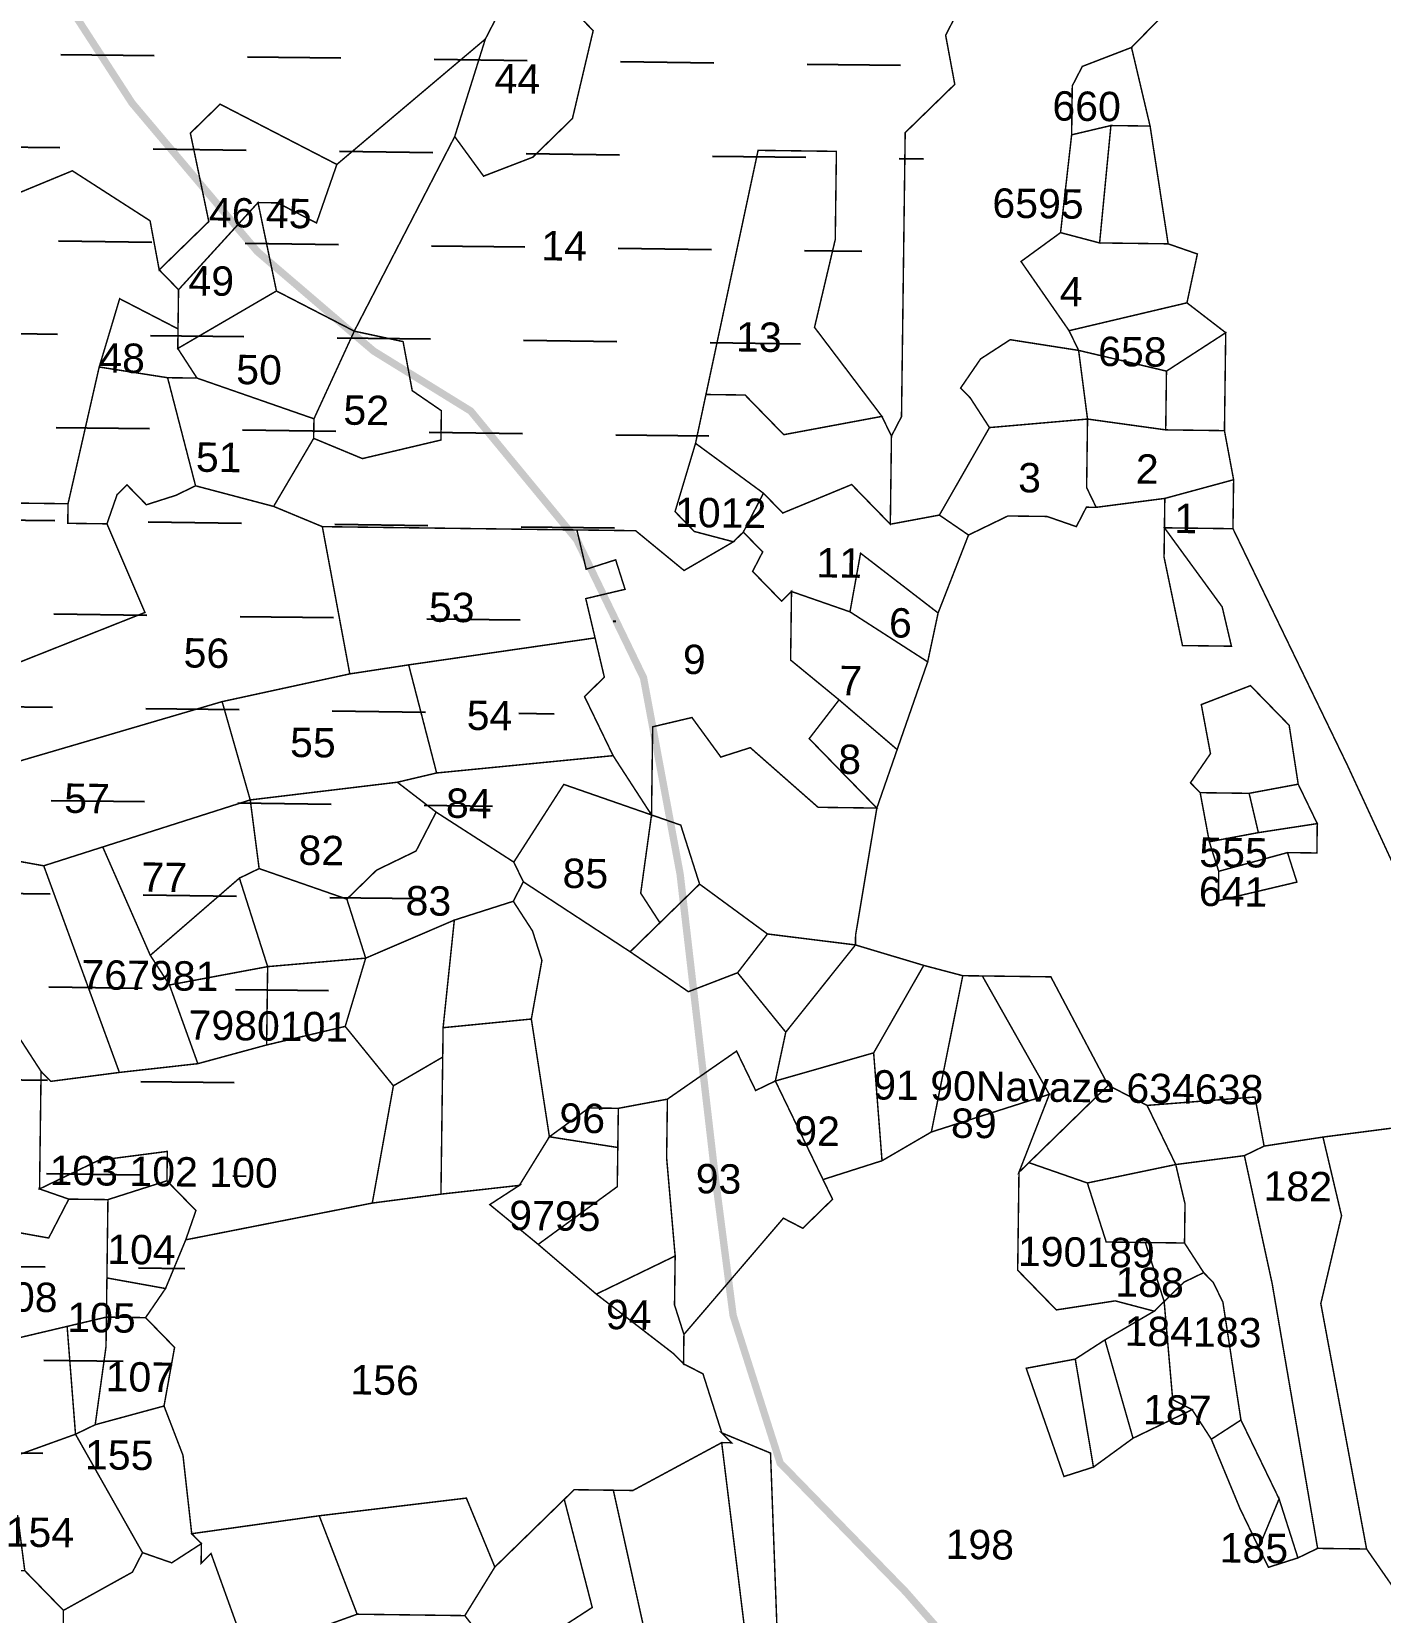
# Model space of a CAD drawing. Header units: metres. Extents: x 259278 to 277237, y 2171369 to 2185379.
# Drawn here: x 275696 to 276242, y 2171989 to 2172629 of the extents above; entities that cross this region are included whole.
import ezdxf

# ---------------------------------------------------------------- set-up
doc = ezdxf.new("R2010")
doc.units = ezdxf.units.M
doc.header["$MEASUREMENT"] = 0
for name, color, linetype in [('HAZARDS LINE', 1, 'Continuous'), ('RIVER @ 1', 4, 'Continuous'), ('SURVEY NO.', 7, 'Continuous'), ('SURVEY PLOT BOUNDARY', 35, 'Continuous')]:
    doc.layers.add(name, color=color, linetype=linetype)
doc.styles.add('PDF Arial', font='arial.ttf')

msp = doc.modelspace()

# ---------------------------------------------------------------- hatches: boundary and pattern name
at = {"layer": 'RIVER @ 1'}
h = msp.add_hatch(dxfattribs=at)
h.set_pattern_fill('DASH', color=256, scale=11.894434, angle=-0.74564)
h.set_pattern_definition([(359.25436, (257896.262, 2170850.366), (38.253085, 37.270174), [37.76483, -37.76483])])
edge = h.paths.add_edge_path()
edge.add_line((277165.72, 2174242.72), (277165.78, 2174247.49))
edge.add_line((277165.78, 2174247.49), (277094.27, 2174236.52))
edge.add_line((277094.27, 2174236.52), (276998.98, 2174225.86))
edge.add_line((276998.98, 2174225.86), (276955.42, 2174230.4))
edge.add_line((276955.42, 2174230.4), (276872.28, 2174239.41))
edge.add_line((276872.28, 2174239.41), (276702.23, 2174273.35))
edge.add_line((276702.23, 2174273.35), (276619.24, 2174294.25))
edge.add_line((276619.24, 2174294.25), (276559.88, 2174302.96))
edge.add_line((276559.88, 2174302.96), (276468.81, 2174312.07))
edge.add_line((276468.81, 2174312.07), (276397.45, 2174313))
edge.add_line((276397.45, 2174313), (276314.05, 2174302.19))
edge.add_line((276314.05, 2174302.19), (276274.31, 2174294.78))
edge.add_line((276274.31, 2174294.78), (276234.46, 2174279.43))
edge.add_line((276234.46, 2174279.43), (276202.38, 2174252.09))
edge.add_line((276202.38, 2174252.09), (276174.17, 2174216.77))
edge.add_line((276174.17, 2174216.77), (276141.99, 2174181.5))
edge.add_line((276141.99, 2174181.5), (276130, 2174173.73))
edge.add_line((276130, 2174173.73), (276125.98, 2174169.81))
edge.add_line((276125.98, 2174169.81), (276109.97, 2174158.12))
edge.add_line((276109.97, 2174158.12), (276038.25, 2174131.3))
edge.add_line((276038.25, 2174131.3), (275879.07, 2174085.79))
edge.add_line((275879.07, 2174085.79), (275719.78, 2174032.34))
edge.add_line((275719.78, 2174032.34), (275663.97, 2174009.28))
edge.add_line((275663.97, 2174009.28), (275624.12, 2173993.93))
edge.add_line((275624.12, 2173993.93), (275560.08, 2173947.18))
edge.add_line((275560.08, 2173947.18), (275544.06, 2173935.49))
edge.add_line((275544.06, 2173935.49), (275495.98, 2173896.46))
edge.add_line((275495.98, 2173896.46), (275459.94, 2173869.17))
edge.add_line((275459.94, 2173869.17), (275439.86, 2173849.61))
edge.add_line((275439.86, 2173849.61), (275419.99, 2173845.9))
edge.add_line((275419.99, 2173845.9), (275408.09, 2173846.06))
edge.add_line((275408.09, 2173846.06), (275396.36, 2173858.1))
edge.add_line((275396.36, 2173858.1), (275388.74, 2173882))
edge.add_line((275388.74, 2173882), (275377.46, 2173929.73))
edge.add_line((275377.46, 2173929.73), (275378.14, 2173981.27))
edge.add_line((275378.14, 2173981.27), (275387.35, 2174080.29))
edge.add_line((275387.35, 2174080.29), (275392.09, 2174139.71))
edge.add_line((275392.09, 2174139.71), (275393.02, 2174211.08))
edge.add_line((275393.02, 2174211.08), (275390.19, 2174298.35))
edge.add_line((275390.19, 2174298.35), (275391.02, 2174361.79))
edge.add_line((275391.02, 2174361.79), (275403.68, 2174421.11))
edge.add_line((275403.68, 2174421.11), (275424.18, 2174472.39))
edge.add_line((275424.18, 2174472.39), (275452.26, 2174520.84))
edge.add_line((275452.26, 2174520.84), (275460.68, 2174535.36))
edge.add_line((275460.68, 2174535.36), (275476.79, 2174554.98))
edge.add_line((275476.79, 2174554.98), (275480.86, 2174562.86))
edge.add_line((275480.86, 2174562.86), (275488.94, 2174574.65))
edge.add_line((275488.94, 2174574.65), (275505.27, 2174610.13))
edge.add_line((275505.27, 2174610.13), (275513.71, 2174649.67))
edge.add_line((275513.71, 2174649.67), (275514.64, 2174721.04))
edge.add_line((275514.64, 2174721.04), (275492.4, 2174840.29))
edge.add_line((275492.4, 2174840.29), (275446.69, 2174983.65))
edge.add_line((275446.69, 2174983.65), (275407.87, 2175047.6))
edge.add_line((275407.87, 2175047.6), (275357.27, 2175119.64))
edge.add_line((275357.27, 2175119.64), (275278.96, 2175196))
edge.add_line((275278.96, 2175196), (275208.59, 2175272.26))
edge.add_line((275208.59, 2175272.26), (275173.43, 2175312.37))
edge.add_line((275173.43, 2175312.37), (275177.34, 2175308.35))
edge.add_line((275177.34, 2175308.35), (275103.1, 2175392.6))
edge.add_line((275103.1, 2175392.6), (274981.97, 2175529))
edge.add_line((274981.97, 2175529), (274892.44, 2175657.06))
edge.add_line((274892.44, 2175657.06), (274853.73, 2175728.94))
edge.add_line((274853.73, 2175728.94), (274811.36, 2175824.66))
edge.add_line((274811.36, 2175824.66), (274773.17, 2175936.2))
edge.add_line((274773.17, 2175936.2), (274761.74, 2175972.03))
edge.add_line((274761.74, 2175972.03), (274754.82, 2175997.51))
edge.add_line((274754.82, 2175997.51), (274750.16, 2175995.98))
edge.add_line((274750.16, 2175995.98), (274698.11, 2175957))
edge.add_line((274698.11, 2175957), (274721.01, 2175889.29))
edge.add_line((274721.01, 2175889.29), (274744.13, 2175837.44))
edge.add_line((274744.13, 2175837.44), (274798.13, 2175721.73))
edge.add_line((274798.13, 2175721.73), (274805.85, 2175705.77))
edge.add_line((274805.85, 2175705.77), (274817.49, 2175685.79))
edge.add_line((274817.49, 2175685.79), (274863.87, 2175593.98))
edge.add_line((274863.87, 2175593.98), (274863.82, 2175590.02))
edge.add_line((274863.82, 2175590.02), (274871.59, 2175578.02))
edge.add_line((274871.59, 2175578.02), (274914.42, 2175517.98))
edge.add_line((274914.42, 2175517.98), (274996.18, 2175401.92))
edge.add_line((274996.18, 2175401.92), (275097.75, 2175285.6))
edge.add_line((275097.75, 2175285.6), (275183.82, 2175197.24))
edge.add_line((275183.82, 2175197.24), (275219.04, 2175161.09))
edge.add_line((275219.04, 2175161.09), (275281.69, 2175100.79))
edge.add_line((275281.69, 2175100.79), (275289.52, 2175092.76))
edge.add_line((275289.52, 2175092.76), (275324.57, 2175044.72))
edge.add_line((275324.57, 2175044.72), (275332.4, 2175036.68))
edge.add_line((275332.4, 2175036.68), (275355.82, 2175008.62))
edge.add_line((275355.82, 2175008.62), (275359.58, 2174992.71))
edge.add_line((275359.58, 2174992.71), (275375.08, 2174964.75))
edge.add_line((275375.08, 2174964.75), (275378.89, 2174952.8))
edge.add_line((275378.89, 2174952.8), (275401.9, 2174893.02))
edge.add_line((275401.9, 2174893.02), (275420.74, 2174817.43))
edge.add_line((275420.74, 2174817.43), (275424.34, 2174789.63))
edge.add_line((275424.34, 2174789.63), (275424.08, 2174769.8))
edge.add_line((275424.08, 2174769.8), (275427.63, 2174738.03))
edge.add_line((275427.63, 2174738.03), (275427.48, 2174726.14))
edge.add_line((275427.48, 2174726.14), (275422.95, 2174682.58))
edge.add_line((275422.95, 2174682.58), (275401.94, 2174591.65))
edge.add_line((275401.94, 2174591.65), (275381.34, 2174532.43))
edge.add_line((275381.34, 2174532.43), (275373, 2174500.82))
edge.add_line((275373, 2174500.82), (275364.45, 2174473.08))
edge.add_line((275364.45, 2174473.08), (275352.3, 2174433.67))
edge.add_line((275352.3, 2174433.67), (275343.86, 2174394.13))
edge.add_line((275343.86, 2174394.13), (275343.91, 2174398.09))
edge.add_line((275343.91, 2174398.09), (275326.87, 2174307.11))
edge.add_line((275326.87, 2174307.11), (275309.82, 2174216.12))
edge.add_line((275309.82, 2174216.12), (275309.77, 2174212.16))
edge.add_line((275309.77, 2174212.16), (275288.2, 2174077.61))
edge.add_line((275288.2, 2174077.61), (275279.44, 2174014.28))
edge.add_line((275279.44, 2174014.28), (275274.91, 2173970.72))
edge.add_line((275274.91, 2173970.72), (275274.86, 2173966.75))
edge.add_line((275274.86, 2173966.75), (275264.82, 2173804.3))
edge.add_line((275264.82, 2173804.3), (275260.08, 2173744.88))
edge.add_line((275260.08, 2173744.88), (275254.1, 2173590.3))
edge.add_line((275254.1, 2173590.3), (275244.99, 2173499.22))
edge.add_line((275244.99, 2173499.22), (275236.44, 2173451.74))
edge.add_line((275236.44, 2173451.74), (275236.39, 2173447.78))
edge.add_line((275236.39, 2173447.78), (275232.01, 2173416.11))
edge.add_line((275232.01, 2173416.11), (275206.99, 2173321.26))
edge.add_line((275206.99, 2173321.26), (275194.53, 2173277.81))
edge.add_line((275194.53, 2173277.81), (275190.3, 2173258.03))
edge.add_line((275190.3, 2173258.03), (275169.3, 2173167.1))
edge.add_line((275169.3, 2173167.1), (275152.25, 2173076.12))
edge.add_line((275152.25, 2173076.12), (275147.64, 2173040.84))
edge.add_line((275147.64, 2173040.84), (275143.45, 2173008.82))
edge.add_line((275143.45, 2173008.82), (275109.1, 2172807.03))
edge.add_line((275109.1, 2172807.03), (275095.66, 2172688.24))
edge.add_line((275095.66, 2172688.24), (275086.6, 2172601.11))
edge.add_line((275086.6, 2172601.11), (275086.24, 2172573.36))
edge.add_line((275086.24, 2172573.36), (275081.34, 2172502.05))
edge.add_line((275081.34, 2172502.05), (275084.74, 2172458.38))
edge.add_line((275084.74, 2172458.38), (275084.23, 2172418.73))
edge.add_line((275084.23, 2172418.73), (275091.43, 2172363.12))
edge.add_line((275091.43, 2172363.12), (275105.48, 2172224.15))
edge.add_line((275105.48, 2172224.15), (275127.2, 2172065.25))
edge.add_line((275127.2, 2172065.25), (275134.62, 2172025.49))
edge.add_line((275134.62, 2172025.49), (275164.63, 2171894.24))
edge.add_line((275164.63, 2171894.24), (275198.24, 2171735.19))
edge.add_line((275198.24, 2171735.19), (275213.37, 2171679.47))
edge.add_line((275213.37, 2171679.47), (275246.88, 2171512.49))
edge.add_line((275246.88, 2171512.49), (275246.94, 2171516.45))
edge.add_line((275246.94, 2171516.45), (275269.33, 2171409.09))
edge.add_line((275269.33, 2171409.09), (275271.15, 2171397.17))

# ---------------------------------------------------------------- linework, layer by layer
at = {"layer": 'HAZARDS LINE', "lineweight": 18, "const_width": 2.97}
msp.add_lwpolyline([(276232.62, 2171380.69), (276236.64, 2171400.47), (276237.21, 2171444.08), (276233.81, 2171487.75), (276222.48, 2171531.51), (276199.16, 2171567.51), (276179.96, 2171615.34), (276154.33, 2171778.26), (276147.07, 2171829.91), (276131.83, 2171877.69), (276112.63, 2171925.53), (276085.3, 2171957.61), (276050.13, 2171997.72), (275999.27, 2172049.93), (275980.22, 2172109.66), (275973.02, 2172165.27), (275958.76, 2172288.39), (275943.94, 2172367.89), (275916.91, 2172423.76), (275873.97, 2172475.87), (275834.64, 2172500.17), (275787.59, 2172540.44), (275736.83, 2172600.58), (275705.73, 2172648.57)], dxfattribs=at)
at = {"layer": 'SURVEY PLOT BOUNDARY', "lineweight": 18, "const_width": 0.595}
for points in [[(276221.9, 2172705.3), (276141.53, 2172623.07), (276121.61, 2172615.4), (276117.54, 2172607.52), (276117.29, 2172587.7), (276112.8, 2172548.1), (276096.79, 2172536.42), (276116.25, 2172508.4), (276120.11, 2172500.42), (276092.42, 2172504.75), (276080.42, 2172496.97), (276072.34, 2172485.18), (276076.25, 2172481.17), (276084.02, 2172469.17), (276063.74, 2172433.74), (276043.87, 2172430.04), (276044.33, 2172465.72), (276048.4, 2172473.6), (276049.89, 2172588.58), (276069.97, 2172608.14), (276066.27, 2172628.02), (276070.33, 2172635.9)], [(276271.36, 2172240.7), (276228.94, 2172332.46), (276182.61, 2172428.23), (276182.87, 2172448.05), (276179.16, 2172467.93), (276179.68, 2172507.58), (276163.98, 2172519.68), (276168.2, 2172539.45), (276156.36, 2172543.57), (276149.05, 2172591.25), (276141.53, 2172623.07), (276221.9, 2172705.3)], [(275883.97, 2172634.36), (275879.9, 2172626.48), (275819.77, 2172575.71), (275772.5, 2172600.12), (275760.46, 2172588.38), (275767.92, 2172552.59), (275747.84, 2172533.03), (275744.14, 2172552.9), (275712.68, 2172573.14), (275684.78, 2172561.61)], [(276070.33, 2172635.9), (276066.27, 2172628.02), (276069.97, 2172608.14), (276049.89, 2172588.58), (276048.4, 2172473.6), (276044.33, 2172465.72), (276040.47, 2172473.7), (276013.18, 2172509.75), (276021.58, 2172545.33), (276022.04, 2172581.01), (275990.33, 2172581.42), (275969.22, 2172482.56), (275965, 2172462.79), (275956.71, 2172435.14), (275964.53, 2172427.1), (275980.34, 2172422.93), (275960.36, 2172411.3), (275940.75, 2172427.41), (275916.96, 2172427.72), (275813.89, 2172429.06), (275794.17, 2172437.25), (275810.39, 2172464.8), (275830.11, 2172456.61), (275861.93, 2172464.13), (275862.08, 2172476.02), (275850.29, 2172484.11), (275846.59, 2172503.98), (275826.82, 2172508.21), (275867.49, 2172586.99), (275879.18, 2172570.97), (275899.1, 2172578.64), (275915.16, 2172594.3), (275923.56, 2172629.88)], [(276246.86, 2172185.5), (276219.05, 2172181.9), (276195.22, 2172178.24), (276191.51, 2172198.12), (276147.85, 2172194.72), (276132.1, 2172202.86), (276108.88, 2172246.78), (276104.92, 2172246.83), (276081.13, 2172247.14), (276073.21, 2172247.24), (276057.4, 2172251.41), (276029.75, 2172259.7), (276029.81, 2172263.67), (276038.41, 2172315.11), (276046.64, 2172338.79), (276059, 2172374.32), (276063.22, 2172394.1), (276075.53, 2172425.66), (276091.49, 2172433.38), (276107.34, 2172433.18), (276119.19, 2172429.06), (276123.25, 2172436.93), (276127.22, 2172436.88), (276155.02, 2172440.49), (276154.86, 2172428.59), (276154.71, 2172416.7), (276162.17, 2172380.91), (276181.99, 2172380.65), (276178.24, 2172396.56), (276154.86, 2172428.59), (276182.61, 2172428.23), (276228.94, 2172332.46), (276271.36, 2172240.7)], [(275998.29, 2171974.6), (275995.36, 2172053.95), (275975.64, 2172062.13), (275968.02, 2172086.03), (275960.14, 2172090.09), (275960.3, 2172101.99), (276000.56, 2172149.05), (276008.44, 2172144.98), (276020.48, 2172156.72), (276016.62, 2172164.7), (276040.51, 2172172.32), (276060.49, 2172183.96), (276108.26, 2172199.2), (276095.96, 2172167.64), (276095.44, 2172127.99), (276111.09, 2172111.92), (276134.93, 2172115.58), (276150.73, 2172111.41), (276130.76, 2172099.77), (276118.76, 2172092), (276098.89, 2172088.29), (276114.18, 2172044.47), (276126.12, 2172048.28), (276142.14, 2172059.97), (276166.08, 2172071.55), (276173.85, 2172059.56), (276185.38, 2172031.65), (276193.1, 2172015.68), (276196.96, 2172007.7), (276208.91, 2172011.51), (276216.89, 2172015.37), (276236.71, 2172015.12), (276275.63, 2171959.09)], [(276275.63, 2171959.09), (276236.71, 2172015.12), (276218.18, 2172114.49), (276226.57, 2172150.07), (276219.05, 2172181.9), (276246.86, 2172185.5)]]:
    msp.add_lwpolyline(points, dxfattribs=at)
for points in [[(275867.49, 2172586.99), (275879.9, 2172626.48), (275883.97, 2172634.36), (275880.26, 2172654.23), (275896.17, 2172657.99), (275907.91, 2172645.94), (275923.56, 2172629.88), (275915.16, 2172594.3), (275899.1, 2172578.64), (275879.18, 2172570.97)], [(275787.85, 2172560.26), (275795.77, 2172560.16), (275811.53, 2172552.02), (275819.77, 2172575.71), (275879.9, 2172626.48), (275867.49, 2172586.99), (275826.82, 2172508.21), (275795.31, 2172524.48)], [(276149.05, 2172591.25), (276133.19, 2172591.46), (276117.29, 2172587.7), (276117.54, 2172607.52), (276121.61, 2172615.4), (276141.53, 2172623.07)], [(275819.77, 2172575.71), (275811.53, 2172552.02), (275795.77, 2172560.16), (275787.85, 2172560.26), (275755.67, 2172524.99), (275751.76, 2172529.01), (275747.84, 2172533.03), (275767.92, 2172552.59), (275760.46, 2172588.38), (275772.5, 2172600.12)], [(276128.61, 2172543.93), (276112.8, 2172548.1), (276117.29, 2172587.7), (276133.19, 2172591.46)], [(276133.19, 2172591.46), (276149.05, 2172591.25), (276156.36, 2172543.57), (276128.61, 2172543.93)], [(275747.84, 2172533.03), (275751.76, 2172529.01), (275755.67, 2172524.99), (275755.46, 2172509.13), (275731.83, 2172521.34), (275723.54, 2172493.69), (275710.93, 2172438.33), (275663.36, 2172438.95), (275655.79, 2172466.81), (275636.12, 2172478.96), (275628.61, 2172510.78), (275636.64, 2172518.61), (275628.92, 2172534.57), (275633.09, 2172550.38), (275645.08, 2172558.16), (275653.32, 2172581.84), (275657.29, 2172581.79), (275684.78, 2172561.61), (275712.68, 2172573.14), (275744.14, 2172552.9)], [(276040.47, 2172473.7), (276000.72, 2172466.29), (275985.07, 2172482.35), (275969.22, 2172482.56), (275990.33, 2172581.42), (276022.04, 2172581.01), (276021.58, 2172545.33), (276013.18, 2172509.75)], [(275795.31, 2172524.48), (275755.36, 2172501.2), (275755.46, 2172509.13), (275755.67, 2172524.99), (275787.85, 2172560.26)], [(276156.36, 2172543.57), (276168.2, 2172539.45), (276163.98, 2172519.68), (276116.25, 2172508.4), (276096.79, 2172536.42), (276112.8, 2172548.1), (276128.61, 2172543.93)], [(275826.82, 2172508.21), (275810.5, 2172472.73), (275763.13, 2172489.21), (275755.36, 2172501.2), (275795.31, 2172524.48)], [(275755.36, 2172501.2), (275763.13, 2172489.21), (275751.24, 2172489.36), (275723.54, 2172493.69), (275731.83, 2172521.34), (275755.46, 2172509.13)], [(276120.11, 2172500.42), (276116.25, 2172508.4), (276163.98, 2172519.68), (276179.68, 2172507.58), (276155.69, 2172492.03)], [(275810.5, 2172472.73), (275826.82, 2172508.21), (275846.59, 2172503.98), (275850.29, 2172484.11), (275862.08, 2172476.02), (275861.93, 2172464.13), (275830.11, 2172456.61), (275810.39, 2172464.8)], [(276123.72, 2172472.62), (276084.02, 2172469.17), (276076.25, 2172481.17), (276072.34, 2172485.18), (276080.42, 2172496.97), (276092.42, 2172504.75), (276120.11, 2172500.42)], [(276155.69, 2172492.03), (276179.68, 2172507.58), (276179.16, 2172467.93), (276155.38, 2172468.24)], [(276155.38, 2172468.24), (276123.72, 2172472.62), (276120.11, 2172500.42), (276155.69, 2172492.03)], [(275762.56, 2172445.59), (275754.58, 2172441.73), (275742.64, 2172437.92), (275734.81, 2172445.95), (275730.8, 2172442.04), (275726.68, 2172430.2), (275714.79, 2172430.35), (275710.82, 2172430.41), (275710.93, 2172438.33), (275723.54, 2172493.69), (275751.24, 2172489.36)], [(275810.39, 2172464.8), (275794.17, 2172437.25), (275762.56, 2172445.59), (275751.24, 2172489.36), (275763.13, 2172489.21), (275810.5, 2172472.73)], [(276040.47, 2172473.7), (276044.33, 2172465.72), (276043.87, 2172430.04), (276028.22, 2172446.1), (276000.31, 2172434.57), (275992.49, 2172442.6), (275965, 2172462.79), (275969.22, 2172482.56), (275985.07, 2172482.35), (276000.72, 2172466.29)], [(276127.22, 2172436.88), (276123.25, 2172436.93), (276119.19, 2172429.06), (276107.34, 2172433.18), (276091.49, 2172433.38), (276075.53, 2172425.66), (276063.74, 2172433.74), (276084.02, 2172469.17), (276123.72, 2172472.62), (276123.36, 2172444.86)], [(276155.38, 2172468.24), (276179.16, 2172467.93), (276182.87, 2172448.05), (276155.02, 2172440.49), (276127.22, 2172436.88), (276123.36, 2172444.86), (276123.72, 2172472.62)], [(275992.49, 2172442.6), (275984.35, 2172426.85), (275980.34, 2172422.93), (275964.53, 2172427.1), (275956.71, 2172435.14), (275965, 2172462.79)], [(276155.02, 2172440.49), (276182.87, 2172448.05), (276182.61, 2172428.23), (276154.86, 2172428.59)], [(275641.94, 2172316.3), (275634.47, 2172352.09), (275642.45, 2172355.95), (275642.5, 2172359.92), (275666.13, 2172347.71), (275674.32, 2172367.43), (275742.07, 2172394.31), (275726.68, 2172430.2), (275730.8, 2172442.04), (275734.81, 2172445.95), (275742.64, 2172437.92), (275754.58, 2172441.73), (275762.56, 2172445.59), (275794.17, 2172437.25), (275813.89, 2172429.06), (275825.01, 2172369.44), (275773.32, 2172358.21), (275669.84, 2172327.84), (275653.83, 2172316.15)], [(276063.74, 2172433.74), (276075.53, 2172425.66), (276063.22, 2172394.1), (276031.82, 2172418.3), (276027.54, 2172394.56), (276003.86, 2172402.8), (275999.85, 2172398.89), (275988.11, 2172410.93), (275992.18, 2172418.81), (275984.35, 2172426.85), (275992.49, 2172442.6), (276000.31, 2172434.57), (276028.22, 2172446.1), (276043.87, 2172430.04)], [(275726.68, 2172430.2), (275742.07, 2172394.31), (275674.32, 2172367.43), (275666.13, 2172347.71), (275642.5, 2172359.92), (275623.3, 2172407.75), (275643.48, 2172435.25), (275663.36, 2172438.95), (275710.93, 2172438.33), (275710.82, 2172430.41), (275714.79, 2172430.35)], [(275916.96, 2172427.72), (275920.72, 2172411.81), (275932.66, 2172415.62), (275936.47, 2172403.68), (275920.56, 2172399.92), (275924.32, 2172384.01), (275848.85, 2172373.09), (275825.01, 2172369.44), (275813.89, 2172429.06)], [(275980.34, 2172422.93), (275984.35, 2172426.85), (275992.18, 2172418.81), (275988.11, 2172410.93), (275999.85, 2172398.89), (276003.86, 2172402.8), (276003.5, 2172375.04), (276023.12, 2172358.93), (276011.02, 2172343.22), (276038.41, 2172315.11), (276014.62, 2172315.42), (275987.18, 2172339.57), (275975.24, 2172335.76), (275963.55, 2172351.77), (275947.64, 2172348.01), (275947.18, 2172312.33), (275931.63, 2172336.33), (275920.05, 2172360.27), (275928.08, 2172368.1), (275924.32, 2172384.01), (275920.56, 2172399.92), (275936.47, 2172403.68), (275932.66, 2172415.62), (275920.72, 2172411.81), (275916.96, 2172427.72), (275940.75, 2172427.41), (275960.36, 2172411.3)], [(276154.86, 2172428.59), (276178.24, 2172396.56), (276181.99, 2172380.65), (276162.17, 2172380.91), (276154.71, 2172416.7)], [(276063.22, 2172394.1), (276059, 2172374.32), (276027.54, 2172394.56), (276031.82, 2172418.3)], [(276027.54, 2172394.56), (276059, 2172374.32), (276046.64, 2172338.79), (276023.12, 2172358.93), (276003.5, 2172375.04), (276003.86, 2172402.8)], [(275860.17, 2172329.32), (275848.85, 2172373.09), (275924.32, 2172384.01), (275928.08, 2172368.1), (275920.05, 2172360.27), (275931.63, 2172336.33)], [(275860.17, 2172329.32), (275844.26, 2172325.57), (275784.7, 2172318.41), (275773.32, 2172358.21), (275825.01, 2172369.44), (275848.85, 2172373.09)], [(276209.02, 2172324.78), (276189.15, 2172321.08), (276169.33, 2172321.34), (276165.41, 2172325.35), (276173.5, 2172337.14), (276169.79, 2172357.02), (276189.71, 2172364.69), (276205.37, 2172348.62)], [(276169.33, 2172321.34), (276173.03, 2172301.46), (276176.84, 2172289.51), (276176.69, 2172277.62), (276208.5, 2172285.14), (276204.69, 2172297.08), (276216.59, 2172296.93), (276216.74, 2172308.82), (276209.02, 2172324.78), (276205.37, 2172348.62), (276189.71, 2172364.69), (276169.79, 2172357.02), (276173.5, 2172337.14), (276165.41, 2172325.35)], [(275677.36, 2172296.01), (275669.58, 2172308.01), (275653.83, 2172316.15), (275669.84, 2172327.84), (275773.32, 2172358.21), (275784.7, 2172318.41), (275724.98, 2172299.36), (275701.09, 2172291.74)], [(276046.64, 2172338.79), (276038.41, 2172315.11), (276011.02, 2172343.22), (276023.12, 2172358.93)], [(276029.75, 2172259.7), (275994.13, 2172264.13), (275966.64, 2172284.32), (275959.02, 2172308.21), (275947.18, 2172312.33), (275947.64, 2172348.01), (275963.55, 2172351.77), (275975.24, 2172335.76), (275987.18, 2172339.57), (276014.62, 2172315.42), (276038.41, 2172315.11), (276029.81, 2172263.67)], [(275947.18, 2172312.33), (275911.65, 2172324.69), (275891.42, 2172293.23), (275859.97, 2172313.47), (275844.26, 2172325.57), (275860.17, 2172329.32), (275931.63, 2172336.33)], [(275859.97, 2172313.47), (275851.83, 2172297.71), (275835.87, 2172289.99), (275823.82, 2172278.25), (275788.3, 2172290.61), (275784.7, 2172318.41), (275844.26, 2172325.57)], [(275947.18, 2172312.33), (275942.8, 2172280.66), (275950.57, 2172268.67), (275938.53, 2172256.93), (275895.28, 2172285.25), (275891.42, 2172293.23), (275911.65, 2172324.69)], [(276169.33, 2172321.34), (276189.15, 2172321.08), (276192.9, 2172305.17), (276173.03, 2172301.46)], [(276192.9, 2172305.17), (276189.15, 2172321.08), (276209.02, 2172324.78), (276216.74, 2172308.82)], [(275788.3, 2172290.61), (275780.32, 2172286.74), (275744.23, 2172255.49), (275724.98, 2172299.36), (275784.7, 2172318.41)], [(275891.42, 2172293.23), (275895.28, 2172285.25), (275891.21, 2172277.37), (275867.33, 2172269.75), (275831.44, 2172254.35), (275823.82, 2172278.25), (275835.87, 2172289.99), (275851.83, 2172297.71), (275859.97, 2172313.47)], [(275966.64, 2172284.32), (275950.57, 2172268.67), (275942.8, 2172280.66), (275947.18, 2172312.33), (275959.02, 2172308.21)], [(276204.69, 2172297.08), (276176.84, 2172289.51), (276173.03, 2172301.46), (276192.9, 2172305.17), (276216.74, 2172308.82), (276216.59, 2172296.93)], [(275701.09, 2172291.74), (275731.72, 2172208.07), (275703.92, 2172204.46), (275700.01, 2172208.48), (275676.68, 2172244.47), (275632.98, 2172237.11), (275613.72, 2172280.98), (275645.33, 2172272.64), (275665.26, 2172280.31), (275677.36, 2172296.01)], [(275744.23, 2172255.49), (275752, 2172243.49), (275763.48, 2172211.62), (275731.72, 2172208.07), (275701.09, 2172291.74), (275724.98, 2172299.36)], [(276176.84, 2172289.51), (276204.69, 2172297.08), (276208.5, 2172285.14), (276176.69, 2172277.62)], [(275791.75, 2172250.91), (275752, 2172243.49), (275744.23, 2172255.49), (275780.32, 2172286.74)], [(275823.82, 2172278.25), (275831.44, 2172254.35), (275791.75, 2172250.91), (275780.32, 2172286.74), (275788.3, 2172290.61)], [(275938.53, 2172256.93), (275962.11, 2172240.76), (275982.03, 2172248.43), (276001.54, 2172224.38), (275997.32, 2172204.61), (275989.34, 2172200.75), (275981.62, 2172216.71), (275953.61, 2172197.25), (275933.74, 2172193.54), (275921.84, 2172193.7), (275905.83, 2172182.01), (275898.52, 2172229.69), (275902.8, 2172253.43), (275898.99, 2172265.37), (275891.21, 2172277.37), (275895.28, 2172285.25)], [(275994.13, 2172264.13), (275982.03, 2172248.43), (275962.11, 2172240.76), (275938.53, 2172256.93), (275950.57, 2172268.67), (275966.64, 2172284.32)], [(275898.52, 2172229.69), (275862.79, 2172226.19), (275867.33, 2172269.75), (275891.21, 2172277.37), (275898.99, 2172265.37), (275902.8, 2172253.43)], [(275862.79, 2172226.19), (275862.64, 2172214.29), (275842.66, 2172202.66), (275823.15, 2172226.7), (275831.44, 2172254.35), (275867.33, 2172269.75)], [(276029.75, 2172259.7), (276001.54, 2172224.38), (275982.03, 2172248.43), (275994.13, 2172264.13)], [(276057.4, 2172251.41), (276037.12, 2172215.99), (275997.32, 2172204.61), (276001.54, 2172224.38), (276029.75, 2172259.7)], [(275791.34, 2172219.19), (275763.48, 2172211.62), (275752, 2172243.49), (275791.75, 2172250.91)], [(275823.15, 2172226.7), (275791.34, 2172219.19), (275791.75, 2172250.91), (275831.44, 2172254.35)], [(276073.21, 2172247.24), (276060.49, 2172183.96), (276040.51, 2172172.32), (276037.12, 2172215.99), (276057.4, 2172251.41)], [(275700.01, 2172208.48), (275699.39, 2172160.9), (275711.23, 2172156.78), (275703.09, 2172141.03), (275679.36, 2172145.3), (275667.52, 2172149.42), (275655.83, 2172165.43), (275648.26, 2172193.29), (275644.4, 2172201.27), (275676.68, 2172244.47)], [(276081.13, 2172247.14), (276108.26, 2172199.2), (276060.49, 2172183.96), (276073.21, 2172247.24)], [(276132.1, 2172202.86), (276099.97, 2172171.55), (276095.96, 2172167.64), (276108.26, 2172199.2), (276081.13, 2172247.14), (276104.92, 2172246.83), (276108.88, 2172246.78)], [(275861.92, 2172158.79), (275862.64, 2172214.29), (275862.79, 2172226.19), (275898.52, 2172229.69), (275905.83, 2172182.01), (275893.68, 2172162.34)], [(275699.39, 2172160.9), (275700.01, 2172208.48), (275703.92, 2172204.46), (275731.72, 2172208.07), (275763.48, 2172211.62), (275791.34, 2172219.19), (275823.15, 2172226.7), (275842.66, 2172202.66), (275834.12, 2172155.18), (275758.59, 2172140.3), (275762.71, 2172152.15), (275750.97, 2172164.2), (275751.13, 2172176.09), (275723.33, 2172172.49)], [(275997.32, 2172204.61), (276016.62, 2172164.7), (276020.48, 2172156.72), (276008.44, 2172144.98), (276000.56, 2172149.05), (275960.3, 2172101.99), (275956.49, 2172113.94), (275956.75, 2172133.76), (275953.3, 2172173.46), (275953.61, 2172197.25), (275981.62, 2172216.71), (275989.34, 2172200.75)], [(275834.12, 2172155.18), (275842.66, 2172202.66), (275862.64, 2172214.29), (275861.92, 2172158.79)], [(276040.51, 2172172.32), (276016.62, 2172164.7), (275997.32, 2172204.61), (276037.12, 2172215.99)], [(275956.75, 2172133.76), (275924.83, 2172118.31), (275901.3, 2172138.45), (275933.32, 2172161.82), (275933.53, 2172177.68), (275933.74, 2172193.54), (275953.61, 2172197.25), (275953.3, 2172173.46)], [(276147.85, 2172194.72), (276159.44, 2172170.78), (276123.66, 2172163.31), (276099.97, 2172171.55), (276132.1, 2172202.86)], [(276195.22, 2172178.24), (276187.24, 2172174.38), (276159.44, 2172170.78), (276147.85, 2172194.72), (276191.51, 2172198.12)], [(275905.83, 2172182.01), (275921.84, 2172193.7), (275933.74, 2172193.54), (275933.53, 2172177.68)], [(275881.69, 2172154.56), (275893.68, 2172162.34), (275905.83, 2172182.01), (275933.53, 2172177.68), (275933.32, 2172161.82), (275901.3, 2172138.45)], [(276187.24, 2172174.38), (276195.22, 2172178.24), (276219.05, 2172181.9), (276226.57, 2172150.07), (276218.18, 2172114.49), (276236.71, 2172015.12), (276216.89, 2172015.37), (276198.46, 2172122.68)], [(275750.97, 2172164.2), (275727.08, 2172156.58), (275711.23, 2172156.78), (275699.39, 2172160.9), (275723.33, 2172172.49), (275751.13, 2172176.09)], [(276147.13, 2172139.21), (276154.75, 2172115.32), (276150.73, 2172111.41), (276134.93, 2172115.58), (276111.09, 2172111.92), (276095.44, 2172127.99), (276095.96, 2172167.64), (276099.97, 2172171.55), (276123.66, 2172163.31), (276131.28, 2172139.42)], [(276216.89, 2172015.37), (276208.91, 2172011.51), (276201.29, 2172035.41), (276185.84, 2172067.33), (276178.54, 2172115.01), (276174.67, 2172122.99), (276170.76, 2172127.01), (276162.99, 2172139.01), (276163.19, 2172154.87), (276159.44, 2172170.78), (276187.24, 2172174.38), (276198.46, 2172122.68)], [(276162.99, 2172139.01), (276147.13, 2172139.21), (276131.28, 2172139.42), (276123.66, 2172163.31), (276159.44, 2172170.78), (276163.19, 2172154.87)], [(275726.67, 2172124.86), (275727.08, 2172156.58), (275750.97, 2172164.2), (275762.71, 2172152.15), (275758.59, 2172140.3), (275750.4, 2172120.58)], [(275881.69, 2172154.56), (275901.3, 2172138.45), (275924.83, 2172118.31), (275956.23, 2172094.11), (275960.14, 2172090.09), (275968.02, 2172086.03), (275975.64, 2172062.13), (275979.55, 2172058.12), (275975.59, 2172058.17), (275939.65, 2172038.81), (275931.72, 2172038.91), (275915.87, 2172039.12), (275911.85, 2172035.21), (275883.74, 2172007.81), (275872.21, 2172035.72), (275812.64, 2172028.57), (275761.01, 2172021.31), (275757.46, 2172053.08), (275749.79, 2172073.01), (275754.06, 2172096.74), (275742.32, 2172108.79), (275750.4, 2172120.58), (275758.59, 2172140.3), (275834.12, 2172155.18), (275861.92, 2172158.79), (275893.68, 2172162.34)], [(275726.67, 2172124.86), (275726.46, 2172109), (275710.56, 2172105.24), (275678.74, 2172097.72), (275679.36, 2172145.3), (275703.09, 2172141.03), (275711.23, 2172156.78), (275727.08, 2172156.58)], [(275924.83, 2172118.31), (275956.75, 2172133.76), (275956.49, 2172113.94), (275960.3, 2172101.99), (275960.14, 2172090.09), (275956.23, 2172094.11)], [(276154.75, 2172115.32), (276147.13, 2172139.21), (276162.99, 2172139.01), (276170.76, 2172127.01), (276162.78, 2172123.15)], [(276185.84, 2172067.33), (276173.85, 2172059.56), (276166.08, 2172071.55), (276158.2, 2172075.62), (276154.75, 2172115.32), (276162.78, 2172123.15), (276170.76, 2172127.01), (276174.67, 2172122.99), (276178.54, 2172115.01)], [(275726.46, 2172109), (275726.67, 2172124.86), (275750.4, 2172120.58), (275742.32, 2172108.79)], [(276166.08, 2172071.55), (276142.14, 2172059.97), (276130.76, 2172099.77), (276150.73, 2172111.41), (276154.75, 2172115.32), (276158.2, 2172075.62)], [(275713.95, 2172061.58), (275710.56, 2172105.24), (275726.46, 2172109), (275726.31, 2172097.1), (275721.93, 2172065.44)], [(275721.93, 2172065.44), (275726.31, 2172097.1), (275726.46, 2172109), (275742.32, 2172108.79), (275754.06, 2172096.74), (275749.79, 2172073.01)], [(275682.08, 2172050.09), (275674.31, 2172062.09), (275678.74, 2172097.72), (275710.56, 2172105.24), (275713.95, 2172061.58)], [(276142.14, 2172059.97), (276126.12, 2172048.28), (276118.76, 2172092), (276130.76, 2172099.77)], [(276126.12, 2172048.28), (276114.18, 2172044.47), (276098.89, 2172088.29), (276118.76, 2172092)], [(275761.01, 2172021.31), (275764.92, 2172017.29), (275752.92, 2172009.52), (275741.08, 2172013.64), (275713.95, 2172061.58), (275721.93, 2172065.44), (275749.79, 2172073.01), (275757.46, 2172053.08)], [(276201.29, 2172035.41), (276193.1, 2172015.68), (276185.38, 2172031.65), (276173.85, 2172059.56), (276185.84, 2172067.33)], [(275693.41, 2172006.33), (275689.81, 2172034.13), (275682.08, 2172050.09), (275713.95, 2172061.58), (275741.08, 2172013.64), (275737.02, 2172005.76), (275709.06, 2171990.26)], [(275946.7, 2171971.31), (275931.72, 2172038.91), (275939.65, 2172038.81), (275975.59, 2172058.17), (275986.35, 2171970.79), (275978.21, 2171955.03), (275970.49, 2171971)], [(275986.35, 2171970.79), (275975.59, 2172058.17), (275979.55, 2172058.12), (275975.64, 2172062.13), (275995.36, 2172053.95), (275998.29, 2171974.6)], [(275890.95, 2171952.2), (275887.19, 2171968.11), (275923.18, 2171991.44), (275911.85, 2172035.21), (275915.87, 2172039.12), (275931.72, 2172038.91), (275946.7, 2171971.31), (275930.49, 2171943.76), (275894.76, 2171940.26)], [(275883.74, 2172007.81), (275871.59, 2171988.14), (275827.99, 2171988.71), (275812.64, 2172028.57), (275872.21, 2172035.72)], [(275887.19, 2171968.11), (275871.59, 2171988.14), (275883.74, 2172007.81), (275911.85, 2172035.21), (275923.18, 2171991.44)], [(276193.1, 2172015.68), (276201.29, 2172035.41), (276208.91, 2172011.51), (276196.96, 2172007.7)], [(275796.12, 2171977.23), (275780.31, 2171981.4), (275768.83, 2172013.28), (275764.82, 2172009.36), (275764.92, 2172017.29), (275761.01, 2172021.31), (275812.64, 2172028.57), (275827.99, 2171988.71)], [(275708.96, 2171982.33), (275709.06, 2171990.26), (275737.02, 2172005.76), (275741.08, 2172013.64), (275752.92, 2172009.52), (275764.92, 2172017.29), (275764.82, 2172009.36), (275768.83, 2172013.28), (275780.31, 2171981.4), (275796.12, 2171977.23), (275795.39, 2171921.72), (275791.33, 2171913.85), (275755.55, 2171906.38), (275744.12, 2171942.22), (275744.53, 2171973.94)], [(275709.06, 2171990.26), (275708.96, 2171982.33), (275708.8, 2171970.44), (275708.75, 2171966.47), (275712.3, 2171934.7), (275692.33, 2171923.06), (275668.44, 2171915.44), (275625.14, 2171939.8), (275601.87, 2171979.76), (275606.15, 2172003.5), (275649.8, 2172006.89), (275693.41, 2172006.33)]]:
    msp.add_lwpolyline(points, close=True, dxfattribs=at)

# ---------------------------------------------------------------- texts
at = {"layer": 'SURVEY NO.', "attachment_point": 7, "rotation": 359.25436, "style": 'PDF Arial'}
for s, insert, char_height in [('44', (275883.58, 2172604.55), 11.894), ('660', (276109.43, 2172593.35), 11.894), ('46 45', (275767.89, 2172550.2), 11.894), ('6595', (276085.13, 2172554.01), 11.894), ('14', (275902.52, 2172536.9), 11.894), ('49', (275759.6, 2172522.55), 11.894), ('4', (276112.42, 2172518.3), 11.89), ('13', (275981.34, 2172499.83), 11.894), ('658', (276127.96, 2172493.97), 11.894), ('48', (275723.51, 2172491.3), 11.894), ('50', (275778.96, 2172486.61), 11.894), ('52', (275822.36, 2172470.19), 11.894), ('51', (275762.64, 2172451.14), 11.894), ('3', (276095.58, 2172442.82), 11.89), ('2', (276143.2, 2172446.52), 11.89), ('1012', (275956.62, 2172428.78), 11.894), ('1', (276158.8, 2172426.49), 11.89), ('11', (276013.85, 2172408.55), 11.894), ('53', (275857, 2172390.41), 11.894), ('6', (276043.27, 2172384.04), 11.89), ('56', (275757.64, 2172371.89), 11.894), ('9', (275959.81, 2172369.26), 11.89), ('7', (276023.14, 2172360.84), 11.89), ('54', (275872.29, 2172346.61), 11.894), ('55', (275800.78, 2172335.64), 11.894), ('8', (276022.72, 2172328.79), 11.89), ('57', (275709.3, 2172313.04), 11.894), ('84', (275863.9, 2172311.03), 11.894), ('82', (275804.18, 2172291.98), 11.894), ('555', (276168.93, 2172291.19), 11.894), ('85', (275911.11, 2172282.65), 11.894), ('77', (275740.6, 2172281.25), 11.894), ('641', (276168.73, 2172275.34), 11.894), ('83', (275847.53, 2172271.57), 11.894), ('767981', (275716.3, 2172241.57), 11.894), ('7980101', (275759.64, 2172221.18), 11.894), ('91 90Navaze 634638', (276036.87, 2172196.97), 11.8944), ('96', (275909.82, 2172183.53), 11.894), ('89', (276068.38, 2172181.47), 11.894), ('92', (276004.91, 2172178.33), 11.894), ('103 102 100', (275703.37, 2172162.41), 11.8944), ('93', (275965.01, 2172159.01), 11.894), ('182', (276194.93, 2172156.03), 11.894), ('9795', (275889.48, 2172144.14), 11.894), ('104', (275726.74, 2172130.4), 11.894), ('190189', (276095.46, 2172129.57), 11.894), ('188', (276134.95, 2172117.16), 11.894), ('108', (275678.91, 2172111.19), 11.894), ('105', (275710.53, 2172102.85), 11.894), ('94', (275928.61, 2172103.98), 11.894), ('184183', (276138.66, 2172097.27), 11.894), ('107', (275726.07, 2172078.86), 11.894), ('156', (275825.18, 2172077.57), 11.894), ('187', (276146.17, 2172065.46), 11.894), ('155', (275717.73, 2172047.24), 11.894), ('154', (275685.6, 2172015.94), 11.894), ('198', (276066.17, 2172010.98), 11.894), ('185', (276177.16, 2172009.54), 11.894)]:
    msp.add_mtext(s, dxfattribs=dict(at, insert=insert, char_height=char_height))

doc.saveas('drawing.dxf')
